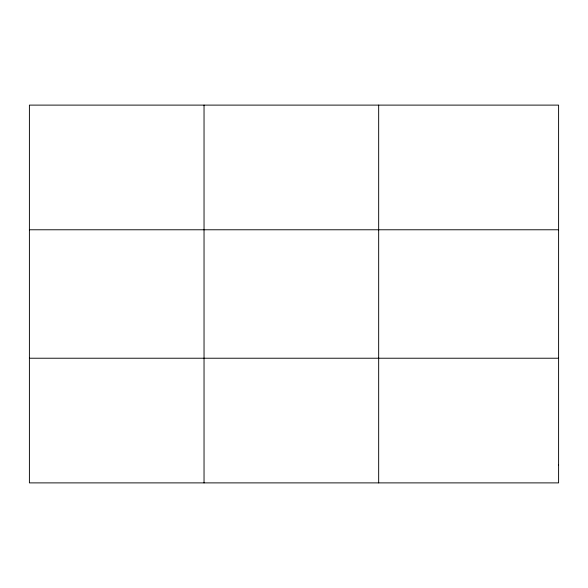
<?xml version="1.0" encoding="UTF-8"?>
<svg xmlns="http://www.w3.org/2000/svg" width="588" height="588" viewBox="0 0 588 588"><rect width="100%" height="100%" fill="white"/><g stroke="black" fill="none" stroke-linecap="round" stroke-linejoin="round"><path stroke-width="0.88" d="M204.036 482.888L204.036 105.112M378.672 482.888L378.672 105.112M29.4 229.776L558.6 229.776M29.4 358.224L558.6 358.224M558.6 465.079L558.6 482.888L29.4 482.888L29.4 105.112L558.6 105.112L558.6 465.079"/></g></svg>
